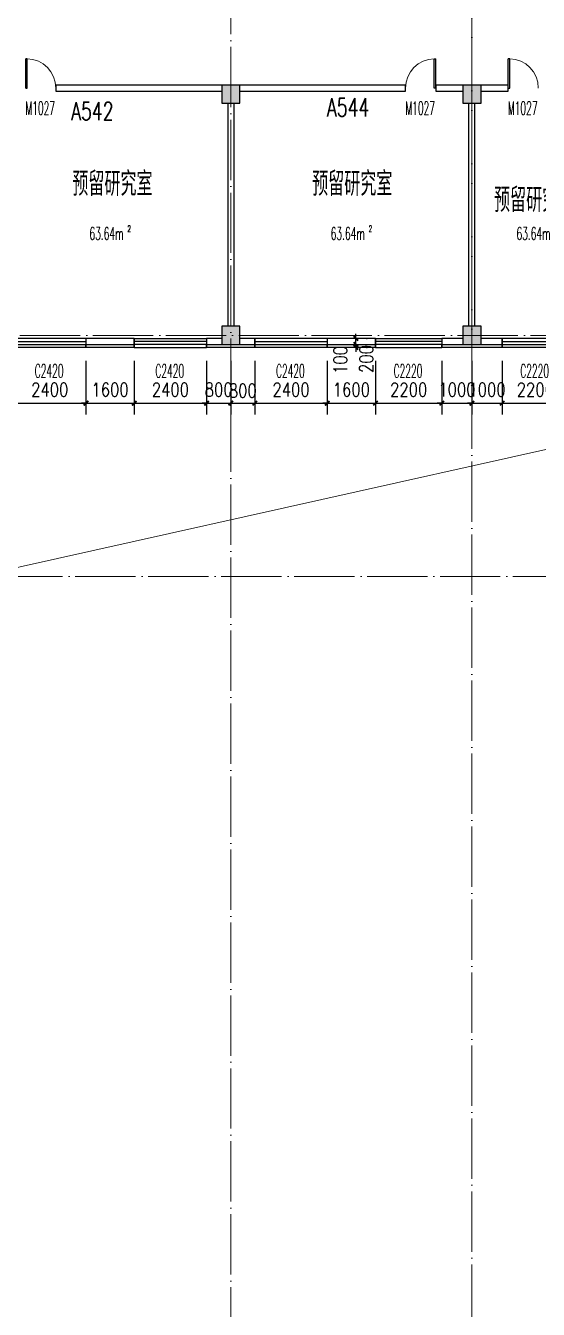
# Model space of a CAD drawing. Extents: x 1417642 to 3570900, y 124798 to 1191112.
# Drawn here: x 1478603 to 1495603, y 184533 to 227103 of the extents above; entities that cross this region are included whole.
import ezdxf

# ---------------------------------------------------------------- set-up
doc = ezdxf.new("R2010")
doc.units = 0
doc.header["$LTSCALE"] = 1000
doc.header["$MEASUREMENT"] = 0
doc.linetypes.add('DOTE', pattern=[2.42, 2, -0.2, 0.02, -0.2])
doc.layers.get('0').update_dxf_attribs({"linetype": 'CONTINUOUS'})
doc.layers.get('Defpoints').update_dxf_attribs({"linetype": 'CONTINUOUS'})
for name, color, linetype in [('colu', 2, 'CONTINUOUS'), ('COLUMN', 9, 'CONTINUOUS'), ('DOTE', 1, 'DOTE'), ('PUB_DIM', 3, 'CONTINUOUS'), ('PUB_HATCH', 8, 'CONTINUOUS'), ('PUB_TEXT', 40, 'CONTINUOUS'), ('SPACE', 7, 'CONTINUOUS'), ('STAIR', 2, 'CONTINUOUS'), ('SURFACE', 6, 'CONTINUOUS'), ('tiaozheng', 20, 'CONTINUOUS'), ('WALL', 4, 'CONTINUOUS'), ('WINDOW', 2, 'CONTINUOUS'), ('WINDOW_TEXT', 7, 'CONTINUOUS'), ('填充', 252, 'CONTINUOUS'), ('柱填充', 8, 'CONTINUOUS')]:
    doc.layers.add(name, color=color, linetype=linetype)
doc.styles.add('_TCH_SPACE', font='ROMANS', dxfattribs={"width": 0.7, "height": 5, "bigfont": 'Z'})
doc.styles.add('_TCH_WINDOW', font='ROMANS.shx', dxfattribs={"width": 0.7, "height": 400, "bigfont": 'Z.shx'})
doc.styles.add('DIM_FONT', font='SIMPLEX.shx', dxfattribs={"width": 0.8})
doc.styles.add('Z', font='ROMANS', dxfattribs={"width": 0.7, "bigfont": 'Z'})
doc.dimstyles.new('DIMN150', dxfattribs={"dimscale": 1.5, "dimtxt": 300, "dimasz": 100, "dimexe": 250, "dimexo": 300, "dimgap": 150, "dimtad": 1, "dimdec": 0, "dimzin": 0, "dimdsep": 46, "dimtxsty": 'DIM_FONT', "dimblk": 'ARCHTICK', "dimcen": 0.09, "dimdle": 1.5, "dimclrt": 7, "dimazin": 2, "dimtfac": 1, "dimtdec": 0, "dimtix": 1, "dimtmove": 2, "dimatfit": 3, "dimldrblk": 'ARCHTICK', "dimfxl": 1, "dimtolj": 1, "dimtzin": 0, "dimarcsym": 0})

# ---------------------------------------------------------------- blocks, each defined once
blk = doc.blocks.new('896')
at = {"layer": '柱填充'}
h = blk.add_hatch(color=256, dxfattribs=at)
h.paths.add_polyline_path([(1580873, 568265), (1580873, 568965), (1580273, 568965), (1580273, 568265)])
h.paths.add_polyline_path([(1572873, 568265), (1572873, 568965), (1572273, 568965), (1572273, 568265)])
h.paths.add_polyline_path([(1564873, 568265), (1564873, 568965), (1564273, 568965), (1564273, 568265)])
h.paths.add_polyline_path([(1556873, 568265), (1556873, 568965), (1556273, 568965), (1556273, 568265)])
h.paths.add_polyline_path([(1546873, 568265), (1546873, 568965), (1546273, 568965), (1546273, 568265)])
h.paths.add_polyline_path([(1536873, 568265), (1536873, 568965), (1536273, 568965), (1536273, 568265)])
h.paths.add_polyline_path([(1533273, 568265), (1533273, 568965), (1532673, 568965), (1532673, 568265)])
h.paths.add_polyline_path([(1523273, 568365), (1523273, 568965), (1522673, 568965), (1522673, 568365)])
h.paths.add_polyline_path([(1590123, 558965), (1589423, 558965), (1589423, 558365), (1590123, 558365)])
h.paths.add_polyline_path([(1580923, 558365), (1580923, 559065), (1580223, 559065), (1580223, 558365)])
h.paths.add_polyline_path([(1572923, 558365), (1572923, 559065), (1572223, 559065), (1572223, 558365)])
h.paths.add_polyline_path([(1564923, 558365), (1564923, 559065), (1564223, 559065), (1564223, 558365)])
h.paths.add_polyline_path([(1556923, 558365), (1556923, 559065), (1556223, 559065), (1556223, 558365)])
h.paths.add_polyline_path([(1546923, 558365), (1546923, 559065), (1546223, 559065), (1546223, 558365)])
h.paths.add_polyline_path([(1536873, 558365), (1536873, 558965), (1536273, 558965), (1536273, 558365)])
h.paths.add_polyline_path([(1533273, 558365), (1533273, 558965), (1532673, 558965), (1532673, 558365)])
h.paths.add_polyline_path([(1523372, 558965), (1522672, 558965), (1522672, 558365), (1523372, 558365)])
h.paths.add_polyline_path([(1590123, 554765), (1590123, 555365), (1589523, 555365), (1589523, 554765)])
h.paths.add_polyline_path([(1580873, 554765), (1580873, 555365), (1580273, 555365), (1580273, 554765)])
h.paths.add_polyline_path([(1572873, 554765), (1572873, 555365), (1572273, 555365), (1572273, 554765)])
h.paths.add_polyline_path([(1564873, 554765), (1564873, 555365), (1564273, 555365), (1564273, 554765)])
h.paths.add_polyline_path([(1556873, 554765), (1556873, 555365), (1556273, 555365), (1556273, 554765)])
h.paths.add_polyline_path([(1546873, 554765), (1546873, 555365), (1546273, 555365), (1546273, 554765)])
h.paths.add_polyline_path([(1536873, 554765), (1536873, 555365), (1536273, 555365), (1536273, 554765)])
h.paths.add_polyline_path([(1533273, 554765), (1533273, 555365), (1532673, 555365), (1532673, 554765)])
h.paths.add_polyline_path([(1523372, 555365), (1522672, 555365), (1522672, 554765), (1523372, 554765)])
h.paths.add_polyline_path([(1590123, 546765), (1590123, 547365), (1589523, 547365), (1589523, 546765)])
h.paths.add_polyline_path([(1580873, 546765), (1580873, 547365), (1580273, 547365), (1580273, 546765)])
h.paths.add_polyline_path([(1572873, 546765), (1572873, 547365), (1572273, 547365), (1572273, 546765)])
h.paths.add_polyline_path([(1564873, 546765), (1564873, 547365), (1564273, 547365), (1564273, 546765)])
h.paths.add_polyline_path([(1556873, 546765), (1556873, 547365), (1556273, 547365), (1556273, 546765)])
h.paths.add_polyline_path([(1546873, 546715), (1546873, 547415), (1546173, 547415), (1546173, 546715)])
h.paths.add_polyline_path([(1536973, 546715), (1536973, 547415), (1536273, 547415), (1536273, 546715)])
h.paths.add_polyline_path([(1533273, 546715), (1533273, 547415), (1532573, 547415), (1532573, 546715)])
h.paths.add_polyline_path([(1523372, 547365), (1522672, 547365), (1522672, 546765), (1523372, 546765)])
h.paths.add_polyline_path([(1546873, 539365), (1546173, 539365), (1546173, 538765), (1546873, 538765)])
h.paths.add_polyline_path([(1536973, 538715), (1536973, 539415), (1536273, 539415), (1536273, 538715)])
h.paths.add_polyline_path([(1533273, 538715), (1533273, 539415), (1532573, 539415), (1532573, 538715)])
h.paths.add_polyline_path([(1523372, 539365), (1522672, 539365), (1522672, 538765), (1523372, 538765)])
h.paths.add_polyline_path([(1546873, 531365), (1546173, 531365), (1546173, 530765), (1546873, 530765)])
h.paths.add_polyline_path([(1536973, 530715), (1536973, 531415), (1536273, 531415), (1536273, 530715)])
h.paths.add_polyline_path([(1533273, 530715), (1533273, 531415), (1532573, 531415), (1532573, 530715)])
h.paths.add_polyline_path([(1523372, 531365), (1522672, 531365), (1522672, 530765), (1523372, 530765)])
h.paths.add_polyline_path([(1546873, 523365), (1546173, 523365), (1546173, 522765), (1546873, 522765)])
h.paths.add_polyline_path([(1536973, 522715), (1536973, 523415), (1536273, 523415), (1536273, 522715)])
h.paths.add_polyline_path([(1533273, 522715), (1533273, 523415), (1532573, 523415), (1532573, 522715)])
h.paths.add_polyline_path([(1523372, 523365), (1522672, 523365), (1522672, 522765), (1523372, 522765)])
h.paths.add_polyline_path([(1546873, 515365), (1546173, 515365), (1546173, 514765), (1546873, 514765)])
h.paths.add_polyline_path([(1536973, 514715), (1536973, 515415), (1536273, 515415), (1536273, 514715)])
h.paths.add_polyline_path([(1533273, 514715), (1533273, 515415), (1532573, 515415), (1532573, 514715)])
h.paths.add_polyline_path([(1523372, 515365), (1522672, 515365), (1522672, 514765), (1523372, 514765)])
h.paths.add_polyline_path([(1546873, 507365), (1546173, 507365), (1546173, 506765), (1546873, 506765)])
h.paths.add_polyline_path([(1536973, 506715), (1536973, 507415), (1536273, 507415), (1536273, 506715)])
h.paths.add_polyline_path([(1533273, 506715), (1533273, 507415), (1532573, 507415), (1532573, 506715)])
h.paths.add_polyline_path([(1523372, 507365), (1522672, 507365), (1522672, 506765), (1523372, 506765)])
h.paths.add_polyline_path([(1546873, 499365), (1546173, 499365), (1546173, 498765), (1546873, 498765)])
h.paths.add_polyline_path([(1536973, 498715), (1536973, 499415), (1536273, 499415), (1536273, 498715)])
h.paths.add_polyline_path([(1533273, 498715), (1533273, 499415), (1532573, 499415), (1532573, 498715)])
h.paths.add_polyline_path([(1523372, 499365), (1522672, 499365), (1522672, 498765), (1523372, 498765)])
h.paths.add_polyline_path([(1546873, 490765), (1546873, 491365), (1546273, 491365), (1546273, 490765)])
h.paths.add_polyline_path([(1536873, 490765), (1536873, 491365), (1536273, 491365), (1536273, 490765)])
h.paths.add_polyline_path([(1533273, 490765), (1533273, 491365), (1532673, 491365), (1532673, 490765)])
h.paths.add_polyline_path([(1523273, 490765), (1523273, 491365), (1522673, 491365), (1522673, 490765)])
at = {"layer": 'colu'}
for points in [[(1564873, 554765), (1564873, 555365), (1564273, 555365), (1564273, 554765)], [(1572873, 554765), (1572873, 555365), (1572273, 555365), (1572273, 554765)], [(1564873, 546765), (1564873, 547365), (1564273, 547365), (1564273, 546765)], [(1572873, 546765), (1572873, 547365), (1572273, 547365), (1572273, 546765)]]:
    blk.add_lwpolyline(points, close=True, dxfattribs=at)
blk = doc.blocks.new('_ArchTick')
at = {"color": 0, "linetype": 'ByBlock', "const_width": 0.4}
blk.add_lwpolyline([(-0.5, -0.5), (0.5, 0.5)], dxfattribs=at)
blk = doc.blocks.new('*D162')
at = {"layer": 'Defpoints', "color": 0}
for p in [(1489453, 216733), (1489553, 216733), (1489453, 216533)]:
    blk.add_point(p, dxfattribs=at)
at = {"layer": 'PUB_DIM', "color": 0, "lineweight": -2}
for p, q in [((1489553, 216733), (1489553, 216883)), ((1489553, 216533), (1489553, 216733)), ((1489903, 216733), (1489928, 216733)), ((1489553, 216533), (1489553, 216383)), ((1489903, 216533), (1489928, 216533))]:
    blk.add_line(p, q, dxfattribs=at)
at = {"layer": 'PUB_DIM', "color": 0, "lineweight": -2, "xscale": 150, "yscale": 150, "zscale": 150}
for p, rotation in [((1489553, 216733), 270), ((1489553, 216533), 90)]:
    blk.add_blockref('_ArchTick', p, dxfattribs=dict(at, rotation=rotation))
at = {"layer": 'PUB_DIM', "color": 7, "insert": (1489898, 216049), "char_height": 450, "attachment_point": 5, "rotation": 90, "style": 'DIM_FONT'}
blk.add_mtext('\\A1;200', dxfattribs=at)
blk = doc.blocks.new('*D163')
at = {"layer": 'Defpoints', "color": 0}
for p in [(1489453, 216533), (1489453, 216433), (1489553, 216533)]:
    blk.add_point(p, dxfattribs=at)
at = {"layer": 'PUB_DIM', "color": 0, "lineweight": -2}
for p, q in [((1489553, 216533), (1489553, 216683)), ((1489553, 216433), (1489553, 216533)), ((1489553, 216433), (1489553, 216283)), ((1489903, 216533), (1489928, 216533)), ((1489903, 216433), (1489928, 216433))]:
    blk.add_line(p, q, dxfattribs=at)
at = {"layer": 'PUB_DIM', "color": 0, "lineweight": -2, "xscale": 150, "yscale": 150, "zscale": 150}
for p, rotation in [((1489553, 216533), 270), ((1489553, 216433), 90)]:
    blk.add_blockref('_ArchTick', p, dxfattribs=dict(at, rotation=rotation))
at = {"layer": 'PUB_DIM', "color": 7, "insert": (1489035, 216015), "char_height": 450, "attachment_point": 5, "rotation": 90, "style": 'DIM_FONT'}
blk.add_mtext('\\A1;100', dxfattribs=at)
blk = doc.blocks.new('*D609')
at = {"layer": 'Defpoints', "color": 0}
for p in [(1478203, 216433), (1480603, 216433), (1480603, 214584)]:
    blk.add_point(p, dxfattribs=at)
at = {"layer": 'PUB_DIM', "color": 0, "lineweight": -2}
for p, q in [((1478203, 215983), (1478203, 214209)), ((1480603, 215983), (1480603, 214209)), ((1478201, 214584), (1480605, 214584))]:
    blk.add_line(p, q, dxfattribs=at)
at = {"layer": 'PUB_DIM', "color": 0, "lineweight": -2, "xscale": 150, "yscale": 150, "zscale": 150, "rotation": 180}
blk.add_blockref('_ArchTick', (1478203, 214584), dxfattribs=at)
at = {"layer": 'PUB_DIM', "color": 0, "lineweight": -2, "xscale": 150, "yscale": 150, "zscale": 150}
blk.add_blockref('_ArchTick', (1480603, 214584), dxfattribs=at)
at = {"layer": 'PUB_DIM', "color": 7, "insert": (1479403, 215034), "char_height": 450, "attachment_point": 5, "style": 'DIM_FONT'}
blk.add_mtext('\\A1;2400', dxfattribs=at)
blk = doc.blocks.new('*D610')
at = {"layer": 'Defpoints', "color": 0}
for p in [(1480603, 216433), (1482203, 216433), (1482203, 214584)]:
    blk.add_point(p, dxfattribs=at)
at = {"layer": 'PUB_DIM', "color": 0, "lineweight": -2}
for p, q in [((1480603, 215983), (1480603, 214209)), ((1482203, 215983), (1482203, 214209)), ((1480603, 214584), (1480453, 214584)), ((1480603, 214584), (1482203, 214584)), ((1482203, 214584), (1482353, 214584))]:
    blk.add_line(p, q, dxfattribs=at)
at = {"layer": 'PUB_DIM', "color": 0, "lineweight": -2, "xscale": 150, "yscale": 150, "zscale": 150}
blk.add_blockref('_ArchTick', (1480603, 214584), dxfattribs=at)
at = {"layer": 'PUB_DIM', "color": 0, "lineweight": -2, "xscale": 150, "yscale": 150, "zscale": 150, "rotation": 180}
blk.add_blockref('_ArchTick', (1482203, 214584), dxfattribs=at)
at = {"layer": 'PUB_DIM', "color": 7, "insert": (1481403, 215034), "char_height": 450, "attachment_point": 5, "style": 'DIM_FONT'}
blk.add_mtext('\\A1;1600', dxfattribs=at)
blk = doc.blocks.new('*D611')
at = {"layer": 'Defpoints', "color": 0}
for p in [(1482203, 216433), (1484603, 216433), (1484603, 214584)]:
    blk.add_point(p, dxfattribs=at)
at = {"layer": 'PUB_DIM', "color": 0, "lineweight": -2}
for p, q in [((1482203, 215983), (1482203, 214209)), ((1484603, 215983), (1484603, 214209)), ((1482201, 214584), (1484605, 214584))]:
    blk.add_line(p, q, dxfattribs=at)
at = {"layer": 'PUB_DIM', "color": 0, "lineweight": -2, "xscale": 150, "yscale": 150, "zscale": 150, "rotation": 180}
blk.add_blockref('_ArchTick', (1482203, 214584), dxfattribs=at)
at = {"layer": 'PUB_DIM', "color": 0, "lineweight": -2, "xscale": 150, "yscale": 150, "zscale": 150}
blk.add_blockref('_ArchTick', (1484603, 214584), dxfattribs=at)
at = {"layer": 'PUB_DIM', "color": 7, "insert": (1483403, 215034), "char_height": 450, "attachment_point": 5, "style": 'DIM_FONT'}
blk.add_mtext('\\A1;2400', dxfattribs=at)
blk = doc.blocks.new('*D612')
at = {"layer": 'Defpoints', "color": 0}
for p in [(1484603, 216433), (1485403, 216433), (1485403, 214584)]:
    blk.add_point(p, dxfattribs=at)
at = {"layer": 'PUB_DIM', "color": 0, "lineweight": -2}
for p, q in [((1484603, 215983), (1484603, 214209)), ((1485403, 215983), (1485403, 214209)), ((1484603, 214584), (1484453, 214584)), ((1484603, 214584), (1485403, 214584)), ((1485403, 214584), (1485553, 214584))]:
    blk.add_line(p, q, dxfattribs=at)
at = {"layer": 'PUB_DIM', "color": 0, "lineweight": -2, "xscale": 150, "yscale": 150, "zscale": 150}
blk.add_blockref('_ArchTick', (1484603, 214584), dxfattribs=at)
at = {"layer": 'PUB_DIM', "color": 0, "lineweight": -2, "xscale": 150, "yscale": 150, "zscale": 150, "rotation": 180}
blk.add_blockref('_ArchTick', (1485403, 214584), dxfattribs=at)
at = {"layer": 'PUB_DIM', "color": 7, "insert": (1485003, 215034), "char_height": 450, "attachment_point": 5, "style": 'DIM_FONT'}
blk.add_mtext('\\A1;800', dxfattribs=at)
blk = doc.blocks.new('*D613')
at = {"layer": 'Defpoints', "color": 0}
for p in [(1485403, 216433), (1486203, 216433), (1486203, 214584)]:
    blk.add_point(p, dxfattribs=at)
at = {"layer": 'PUB_DIM', "color": 0, "lineweight": -2}
for p, q in [((1485403, 215983), (1485403, 214209)), ((1486203, 215983), (1486203, 214209)), ((1485401, 214584), (1486205, 214584))]:
    blk.add_line(p, q, dxfattribs=at)
at = {"layer": 'PUB_DIM', "color": 0, "lineweight": -2, "xscale": 150, "yscale": 150, "zscale": 150, "rotation": 180}
blk.add_blockref('_ArchTick', (1485403, 214584), dxfattribs=at)
at = {"layer": 'PUB_DIM', "color": 0, "lineweight": -2, "xscale": 150, "yscale": 150, "zscale": 150}
blk.add_blockref('_ArchTick', (1486203, 214584), dxfattribs=at)
at = {"layer": 'PUB_DIM', "color": 7, "insert": (1485803, 214997), "char_height": 450, "attachment_point": 5, "style": 'DIM_FONT'}
blk.add_mtext('\\A1;800', dxfattribs=at)
blk = doc.blocks.new('*D614')
at = {"layer": 'Defpoints', "color": 0}
for p in [(1486203, 216433), (1488603, 216433), (1488603, 214584)]:
    blk.add_point(p, dxfattribs=at)
at = {"layer": 'PUB_DIM', "color": 0, "lineweight": -2}
for p, q in [((1486203, 215983), (1486203, 214209)), ((1488603, 215983), (1488603, 214209)), ((1486201, 214584), (1488605, 214584))]:
    blk.add_line(p, q, dxfattribs=at)
at = {"layer": 'PUB_DIM', "color": 0, "lineweight": -2, "xscale": 150, "yscale": 150, "zscale": 150, "rotation": 180}
blk.add_blockref('_ArchTick', (1486203, 214584), dxfattribs=at)
at = {"layer": 'PUB_DIM', "color": 0, "lineweight": -2, "xscale": 150, "yscale": 150, "zscale": 150}
blk.add_blockref('_ArchTick', (1488603, 214584), dxfattribs=at)
at = {"layer": 'PUB_DIM', "color": 7, "insert": (1487403, 215034), "char_height": 450, "attachment_point": 5, "style": 'DIM_FONT'}
blk.add_mtext('\\A1;2400', dxfattribs=at)
blk = doc.blocks.new('*D615')
at = {"layer": 'Defpoints', "color": 0}
for p in [(1488603, 216433), (1490203, 216433), (1490203, 214584)]:
    blk.add_point(p, dxfattribs=at)
at = {"layer": 'PUB_DIM', "color": 0, "lineweight": -2}
for p, q in [((1488603, 215983), (1488603, 214209)), ((1490203, 215983), (1490203, 214209)), ((1488603, 214584), (1488453, 214584)), ((1488603, 214584), (1490203, 214584)), ((1490203, 214584), (1490353, 214584))]:
    blk.add_line(p, q, dxfattribs=at)
at = {"layer": 'PUB_DIM', "color": 0, "lineweight": -2, "xscale": 150, "yscale": 150, "zscale": 150}
blk.add_blockref('_ArchTick', (1488603, 214584), dxfattribs=at)
at = {"layer": 'PUB_DIM', "color": 0, "lineweight": -2, "xscale": 150, "yscale": 150, "zscale": 150, "rotation": 180}
blk.add_blockref('_ArchTick', (1490203, 214584), dxfattribs=at)
at = {"layer": 'PUB_DIM', "color": 7, "insert": (1489403, 215034), "char_height": 450, "attachment_point": 5, "style": 'DIM_FONT'}
blk.add_mtext('\\A1;1600', dxfattribs=at)
blk = doc.blocks.new('*D616')
at = {"layer": 'Defpoints', "color": 0}
for p in [(1490203, 216433), (1492403, 216433), (1492403, 214584)]:
    blk.add_point(p, dxfattribs=at)
at = {"layer": 'PUB_DIM', "color": 0, "lineweight": -2}
for p, q in [((1490203, 215983), (1490203, 214209)), ((1492403, 215983), (1492403, 214209)), ((1490201, 214584), (1492405, 214584))]:
    blk.add_line(p, q, dxfattribs=at)
at = {"layer": 'PUB_DIM', "color": 0, "lineweight": -2, "xscale": 150, "yscale": 150, "zscale": 150, "rotation": 180}
blk.add_blockref('_ArchTick', (1490203, 214584), dxfattribs=at)
at = {"layer": 'PUB_DIM', "color": 0, "lineweight": -2, "xscale": 150, "yscale": 150, "zscale": 150}
blk.add_blockref('_ArchTick', (1492403, 214584), dxfattribs=at)
at = {"layer": 'PUB_DIM', "color": 7, "insert": (1491303, 215034), "char_height": 450, "attachment_point": 5, "style": 'DIM_FONT'}
blk.add_mtext('\\A1;2200', dxfattribs=at)
blk = doc.blocks.new('*D617')
at = {"layer": 'Defpoints', "color": 0}
for p in [(1492403, 216433), (1493403, 216433), (1493403, 214584)]:
    blk.add_point(p, dxfattribs=at)
at = {"layer": 'PUB_DIM', "color": 0, "lineweight": -2}
for p, q in [((1492403, 215983), (1492403, 214209)), ((1493403, 215983), (1493403, 214209)), ((1492403, 214584), (1492253, 214584)), ((1492403, 214584), (1493403, 214584)), ((1493403, 214584), (1493553, 214584))]:
    blk.add_line(p, q, dxfattribs=at)
at = {"layer": 'PUB_DIM', "color": 0, "lineweight": -2, "xscale": 150, "yscale": 150, "zscale": 150}
blk.add_blockref('_ArchTick', (1492403, 214584), dxfattribs=at)
at = {"layer": 'PUB_DIM', "color": 0, "lineweight": -2, "xscale": 150, "yscale": 150, "zscale": 150, "rotation": 180}
blk.add_blockref('_ArchTick', (1493403, 214584), dxfattribs=at)
at = {"layer": 'PUB_DIM', "color": 7, "insert": (1492903, 215034), "char_height": 450, "attachment_point": 5, "style": 'DIM_FONT'}
blk.add_mtext('\\A1;1000', dxfattribs=at)
blk = doc.blocks.new('*D618')
at = {"layer": 'Defpoints', "color": 0}
for p in [(1493403, 216433), (1494403, 216433), (1494403, 214584)]:
    blk.add_point(p, dxfattribs=at)
at = {"layer": 'PUB_DIM', "color": 0, "lineweight": -2}
for p, q in [((1493403, 215983), (1493403, 214209)), ((1494403, 215983), (1494403, 214209)), ((1493403, 214584), (1493253, 214584)), ((1493403, 214584), (1494403, 214584)), ((1494403, 214584), (1494553, 214584))]:
    blk.add_line(p, q, dxfattribs=at)
at = {"layer": 'PUB_DIM', "color": 0, "lineweight": -2, "xscale": 150, "yscale": 150, "zscale": 150}
blk.add_blockref('_ArchTick', (1493403, 214584), dxfattribs=at)
at = {"layer": 'PUB_DIM', "color": 0, "lineweight": -2, "xscale": 150, "yscale": 150, "zscale": 150, "rotation": 180}
blk.add_blockref('_ArchTick', (1494403, 214584), dxfattribs=at)
at = {"layer": 'PUB_DIM', "color": 7, "insert": (1493903, 215034), "char_height": 450, "attachment_point": 5, "style": 'DIM_FONT'}
blk.add_mtext('\\A1;1000', dxfattribs=at)
blk = doc.blocks.new('*D619')
at = {"layer": 'Defpoints', "color": 0}
for p in [(1494403, 216433), (1496603, 216433), (1496603, 214584)]:
    blk.add_point(p, dxfattribs=at)
at = {"layer": 'PUB_DIM', "color": 0, "lineweight": -2}
for p, q in [((1494403, 215983), (1494403, 214209)), ((1496603, 215983), (1496603, 214209)), ((1494401, 214584), (1496605, 214584))]:
    blk.add_line(p, q, dxfattribs=at)
at = {"layer": 'PUB_DIM', "color": 0, "lineweight": -2, "xscale": 150, "yscale": 150, "zscale": 150, "rotation": 180}
blk.add_blockref('_ArchTick', (1494403, 214584), dxfattribs=at)
at = {"layer": 'PUB_DIM', "color": 0, "lineweight": -2, "xscale": 150, "yscale": 150, "zscale": 150}
blk.add_blockref('_ArchTick', (1496603, 214584), dxfattribs=at)
at = {"layer": 'PUB_DIM', "color": 7, "insert": (1495503, 215034), "char_height": 450, "attachment_point": 5, "style": 'DIM_FONT'}
blk.add_mtext('\\A1;2200', dxfattribs=at)
blk = doc.blocks.new('_FZH')
blk.add_lwpolyline([(-0.5, -0.5), (0.5, -0.5), (0.5, 0.5), (-0.5, 0.5)], close=True)
at = {"layer": 'PUB_HATCH'}
blk.add_solid([(-0.5, -0.5), (0.5, -0.5), (-0.5, 0.5), (0.5, 0.5)], dxfattribs=at)
blk = doc.blocks.new('$TCHSYS$WIN2D')
for p, q in [((-0.5, 0.5), (0.5, 0.5)), ((-0.5, 0.5), (-0.5, -0.5)), ((0.5, 0.5), (0.5, -0.5)), ((0.5, 0.167), (-0.5, 0.167)), ((0.5, -0.167), (-0.5, -0.167)), ((-0.5, -0.5), (0.5, -0.5))]:
    blk.add_line(p, q)
blk = doc.blocks.new('$DorLib2D$00000001')
for p, q in [((0.45, 0.975), (0.5, 0.975)), ((0.45, 0), (0.45, 0.975)), ((0.5, 0), (0.5, 0.975)), ((0.5, 0), (0.45, 0))]:
    blk.add_line(p, q)
at = {"lineweight": 13}
blk.add_arc((0.475, 0), 0.975, 91.4693, 180, dxfattribs=at)

msp = doc.modelspace()

# ---------------------------------------------------------------- linework, layer by layer
at = {"layer": 'DOTE', "lineweight": 0}
for p, q in [((1493403.1, 159824.8), (1493403.1, 243712.1)), ((1485403.1, 159064.6), (1485403.1, 242951.9))]:
    msp.add_line(p, q, dxfattribs=at)
for points in [[(1493403.1, 243432.7), (1493403.1, 216732.7)], [(1596566.6, 216832.7), (1432076.7, 216832.7)], [(1596566.6, 216832.7), (1432076.7, 216832.7)], [(1501603.1, 208832.7), (1432076.7, 208832.7)]]:
    msp.add_lwpolyline(points, dxfattribs=at)
at = {"layer": 'STAIR', "lineweight": 0}
msp.add_lwpolyline([(1467803.6, 159832.7), (1473358.8, 208032.7), (1511003.1, 216432.7)], dxfattribs=at)
at = {"layer": 'SURFACE'}
for p, q in [((1480603.1, 216432.7), (1480603.1, 216532.7)), ((1482203.1, 216432.7), (1480603.1, 216432.7)), ((1482203.1, 216432.7), (1482203.1, 216532.7)), ((1484603.1, 216432.7), (1484603.1, 216532.7)), ((1485403.1, 216432.7), (1484603.1, 216432.7)), ((1486203.1, 216432.7), (1485403.1, 216432.7)), ((1486203.1, 216432.7), (1486203.1, 216532.7)), ((1488603.1, 216432.7), (1488603.1, 216532.7)), ((1490203.1, 216432.7), (1488603.1, 216432.7)), ((1490203.1, 216432.7), (1490203.1, 216532.7)), ((1492403.1, 216432.7), (1492403.1, 216532.7)), ((1493403.1, 216432.7), (1492403.1, 216432.7)), ((1494403.1, 216432.7), (1493403.1, 216432.7)), ((1494403.1, 216432.7), (1494403.1, 216532.7))]:
    msp.add_line(p, q, dxfattribs=at)
at = {"layer": 'WALL'}
for p, q in [((1485103.1, 225132.7), (1479603.1, 225132.7)), ((1479603.1, 225132.7), (1479603.1, 224932.7)), ((1479603.1, 224932.7), (1485103.1, 224932.7)), ((1491203.1, 225132.7), (1485703.1, 225132.7)), ((1485703.1, 224932.7), (1491203.1, 224932.7)), ((1491203.1, 224932.7), (1491203.1, 225132.7)), ((1493103.1, 225132.7), (1492203.1, 225132.7)), ((1492203.1, 225132.7), (1492203.1, 224932.7)), ((1492203.1, 224932.7), (1493103.1, 224932.7)), ((1494603.1, 225132.7), (1493703.1, 225132.7)), ((1493703.1, 224932.7), (1494603.1, 224932.7)), ((1494603.1, 224932.7), (1494603.1, 225132.7)), ((1485303.1, 224532.7), (1485303.1, 217132.7)), ((1485503.1, 224532.7), (1485503.1, 217132.7)), ((1493303.1, 217132.7), (1493303.1, 224532.7)), ((1493503.1, 217132.7), (1493503.1, 224532.7)), ((1482203.1, 216732.7), (1480603.1, 216732.7)), ((1480603.1, 216732.7), (1480603.1, 216532.7)), ((1482203.1, 216532.7), (1482203.1, 216732.7)), ((1485103.1, 216732.7), (1484603.1, 216732.7)), ((1484603.1, 216732.7), (1484603.1, 216532.7)), ((1486203.1, 216732.7), (1485703.1, 216732.7)), ((1486203.1, 216532.7), (1486203.1, 216732.7)), ((1490203.1, 216732.7), (1488603.1, 216732.7)), ((1488603.1, 216732.7), (1488603.1, 216532.7)), ((1490203.1, 216532.7), (1490203.1, 216732.7)), ((1493103.1, 216732.7), (1492403.1, 216732.7)), ((1492403.1, 216732.7), (1492403.1, 216532.7)), ((1494403.1, 216732.7), (1493703.1, 216732.7)), ((1494403.1, 216532.7), (1494403.1, 216732.7)), ((1480603.1, 216532.7), (1482203.1, 216532.7)), ((1484603.1, 216532.7), (1485103.1, 216532.7)), ((1485703.1, 216532.7), (1486203.1, 216532.7)), ((1488603.1, 216532.7), (1490203.1, 216532.7)), ((1492403.1, 216532.7), (1493103.1, 216532.7)), ((1493703.1, 216532.7), (1494403.1, 216532.7))]:
    msp.add_line(p, q, dxfattribs=at)

# ---------------------------------------------------------------- block references
at = {"layer": 'COLUMN', "lineweight": 0, "xscale": 600, "yscale": 600, "zscale": 600}
for p in [(1485403.1, 224832.7), (1493403.1, 224832.7), (1485403.1, 216832.7), (1493403.1, 216832.7)]:
    msp.add_blockref('_FZH', p, dxfattribs=at)
at = {"layer": 'tiaozheng'}
msp.add_blockref('896', (-79169.7, -330232.4), dxfattribs=at)
at = {"layer": 'WINDOW', "lineweight": 0}
ref = msp.add_blockref('$DorLib2D$00000001', (1479103.1, 225032.7), dxfattribs=dict(at, xscale=1000, yscale=-1000, zscale=1000, rotation=180))
ref.add_attrib('A', 'M1027', (1478593.8, 224145.6), dxfattribs={"layer": 'WINDOW_TEXT', "lineweight": 0, "height": 446.25, "style": '_TCH_WINDOW', "width": 0.494118})
ref = msp.add_blockref('$DorLib2D$00000001', (1491703.1, 225032.7), dxfattribs=dict(at, xscale=-1000, yscale=-1000, zscale=-1000, rotation=180))
ref.add_attrib('A', 'M1027', (1491193.8, 224145.6), dxfattribs={"layer": 'WINDOW_TEXT', "lineweight": 0, "height": 446.25, "style": '_TCH_WINDOW', "width": 0.494118})
ref = msp.add_blockref('$DorLib2D$00000001', (1495103.1, 225032.7), dxfattribs=dict(at, xscale=1000, yscale=-1000, zscale=1000, rotation=180))
ref.add_attrib('A', 'M1027', (1494593.8, 224145.6), dxfattribs={"layer": 'WINDOW_TEXT', "lineweight": 0, "height": 446.25, "style": '_TCH_WINDOW', "width": 0.494118})
at = {"layer": 'WINDOW', "color": 2}
ref = msp.add_blockref('$TCHSYS$WIN2D', (1479403.1, 216582.7), dxfattribs=dict(at, xscale=2400, yscale=-300, zscale=2400, rotation=180))
ref.add_attrib('A', 'C2420', (1478904.3, 215429.8), dxfattribs={"layer": 'WINDOW_TEXT', "color": 2, "height": 446.25, "style": '_TCH_WINDOW', "width": 0.494118})
ref = msp.add_blockref('$TCHSYS$WIN2D', (1483403.1, 216582.7), dxfattribs=dict(at, xscale=-2400, yscale=-300, zscale=-2400, rotation=180))
ref.add_attrib('A', 'C2420', (1482904.3, 215429.8), dxfattribs={"layer": 'WINDOW_TEXT', "color": 2, "height": 446.25, "style": '_TCH_WINDOW', "width": 0.494118})
ref = msp.add_blockref('$TCHSYS$WIN2D', (1487403.1, 216582.7), dxfattribs=dict(at, xscale=2400, yscale=-300, zscale=2400, rotation=180))
ref.add_attrib('A', 'C2420', (1486904.3, 215429.8), dxfattribs={"layer": 'WINDOW_TEXT', "color": 2, "height": 446.25, "style": '_TCH_WINDOW', "width": 0.494118})
ref = msp.add_blockref('$TCHSYS$WIN2D', (1491303.1, 216582.7), dxfattribs=dict(at, xscale=-2200, yscale=-300, zscale=-2200, rotation=180))
ref.add_attrib('A', 'C2220', (1490804.3, 215429.8), dxfattribs={"layer": 'WINDOW_TEXT', "color": 2, "height": 446.25, "style": '_TCH_WINDOW', "width": 0.494118})
ref = msp.add_blockref('$TCHSYS$WIN2D', (1495503.1, 216582.7), dxfattribs=dict(at, xscale=2200, yscale=-300, zscale=2200, rotation=180))
ref.add_attrib('A', 'C2220', (1495004.3, 215429.8), dxfattribs={"layer": 'WINDOW_TEXT', "color": 2, "height": 446.25, "style": '_TCH_WINDOW', "width": 0.494118})

# ---------------------------------------------------------------- texts
at = {"layer": 'PUB_TEXT', "color": 1, "lineweight": 60, "style": 'Z', "width": 0.7}
for s, p in [('A542', (1480113.5, 223970.5)), ('A544', (1488595.1, 224094.1))]:
    msp.add_text(s, height=600, dxfattribs=at).set_placement(p)
at = {"layer": 'SPACE', "style": '_TCH_SPACE', "width": 0.525}
for s, height, p in [('63.64m', 420, (1480718.2, 219999.5)), ('2', 210, (1481978.2, 220262)), ('63.64m', 420, (1488718.2, 219999.5)), ('2', 210, (1489978.2, 220262)), ('63.64m', 420, (1494879.1, 219999.5))]:
    msp.add_text(s, height=height, dxfattribs=at).set_placement(p)
at = {"layer": '填充', "char_height": 600, "width": 2747.49, "attachment_point": 2, "style": '_TCH_WINDOW'}
for insert in [(1481480.6, 222257.7), (1489433, 222257.7), (1495464.4, 221721.9)]:
    msp.add_mtext('{\\H1.333x;\\C3;预留研究室}', dxfattribs=dict(at, insert=insert))

# ---------------------------------------------------------------- dimensions: what is measured, and where the dimension line sits
at = {"layer": 'PUB_DIM'}
for base, p1, p2, angle, picture, middle in [((1489552.8, 216732.7), (1489453.1, 216532.7), (1489453.1, 216732.7), 90, '*D162', (1489897.7, 216049.1)), ((1486203.1, 214583.9), (1485403.1, 216432.7), (1486203.1, 216432.7), 0, '*D613', (1485803.1, 214997)), ((1489552.8, 216532.7), (1489453.1, 216432.7), (1489453.1, 216532.7), 90, '*D163', (1489035.3, 216015))]:
    dim = msp.add_linear_dim(base=base, p1=p1, p2=p2, angle=angle, dimstyle='DIMN150', dxfattribs=at)
    dim.commit()
    dim.dimension.update_dxf_attribs({"geometry": picture, "text_midpoint": middle, "dimtype": 129})
for p1, p2, picture, middle in [((1478203.1, 216432.7), (1480603.1, 216432.7), '*D609', (1479403.1, 215033.9)), ((1480603.1, 216432.7), (1482203.1, 216432.7), '*D610', (1481403.1, 215033.9)), ((1482203.1, 216432.7), (1484603.1, 216432.7), '*D611', (1483403.1, 215033.9)), ((1484603.1, 216432.7), (1485403.1, 216432.7), '*D612', (1485003.1, 215033.9)), ((1486203.1, 216432.7), (1488603.1, 216432.7), '*D614', (1487403.1, 215033.9)), ((1488603.1, 216432.7), (1490203.1, 216432.7), '*D615', (1489403.1, 215033.9)), ((1490203.1, 216432.7), (1492403.1, 216432.7), '*D616', (1491303.1, 215033.9)), ((1492403.1, 216432.7), (1493403.1, 216432.7), '*D617', (1492903.1, 215033.9)), ((1493403.1, 216432.7), (1494403.1, 216432.7), '*D618', (1493903.1, 215033.9)), ((1494403.1, 216432.7), (1496603.1, 216432.7), '*D619', (1495503.1, 215033.9))]:
    dim = msp.add_aligned_dim(p1=p1, p2=p2, distance=-1848.8, dimstyle='DIMN150', dxfattribs=at)
    dim.commit()
    dim.dimension.update_dxf_attribs({"geometry": picture, "text_midpoint": middle})

doc.saveas('drawing.dxf')
